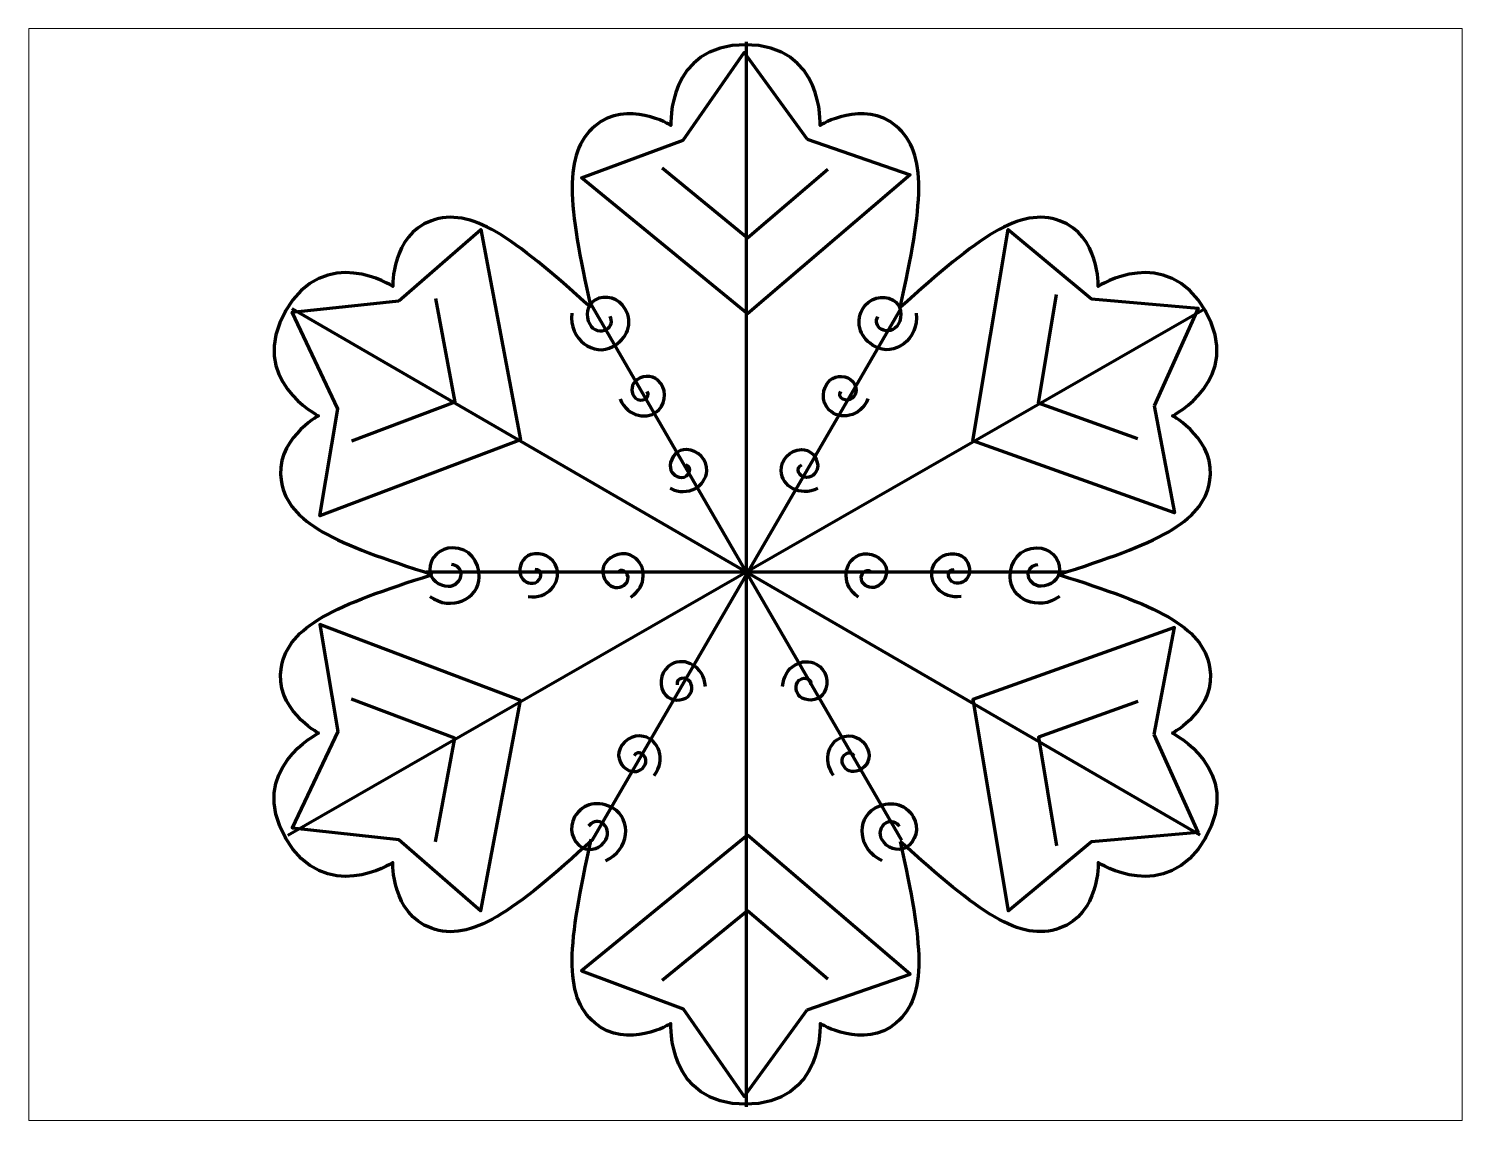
# Paper-space layout 'Layout1' of a CAD drawing. Header units: inches. Extents: x 1.05 to 9.45, y 0.8 to 7.2.
# The model-space entities are those that its viewports show. They can reach past a viewport. Long polylines and large blocks are cut down to what shows.
import ezdxf

# ---------------------------------------------------------------- set-up
doc = ezdxf.new("R2010")
doc.units = ezdxf.units.IN
doc.header["$MEASUREMENT"] = 0
doc.layers.add('Layer 1', color=7, linetype='Continuous')

# ---------------------------------------------------------------- blocks, each defined once
blk = doc.blocks.new('block 2')
at = {"layer": 'Layer 1', "color": 18, "lineweight": 100, "true_color": 0x000000}
for points in [[(115.803, -104.084), (117.385, -96.899), (117.747, -93.384), (115.529, -91.5), (113.284, -89.592), (110.25, -91.441), (110.25, -91.441), (110.25, -91.441), (110.56, -85.847), (105.027, -85.847), (105.027, -85.847), (105.129, -85.847), (105.129, -85.847), (99.595, -85.847), (99.906, -91.441), (99.906, -91.441), (99.906, -91.441), (96.872, -89.592), (94.626, -91.5), (92.408, -93.385), (92.77, -96.899), (94.353, -104.085)], [(115.803, -141.107), (117.385, -148.292), (117.747, -151.807), (115.529, -153.691), (113.284, -155.599), (110.25, -153.75), (110.25, -153.75), (110.25, -153.75), (110.56, -159.344), (105.027, -159.344), (105.027, -159.344), (105.129, -159.344), (105.129, -159.344), (99.595, -159.344), (99.906, -153.75), (99.906, -153.75), (99.906, -153.75), (96.872, -155.599), (94.626, -153.691), (92.392, -151.793), (92.776, -148.242), (94.387, -140.952)]]:
    blk.add_open_spline(points, degree=3, knots=[0, 0, 0, 0, 1, 1, 1, 2, 2, 2, 3, 3, 3, 4, 4, 4, 5, 5, 5, 6, 6, 6, 7, 7, 7, 7], dxfattribs=at)
blk = doc.blocks.new('block 3')
at = {"layer": 'Layer 1', "color": 18, "lineweight": 100, "true_color": 0x000000}
for points in [[(126.78, -122.596), (133.587, -120.449), (136.729, -119.015), (137.253, -116.196), (137.791, -113.299), (134.678, -111.587), (134.678, -111.587), (134.678, -111.587), (139.685, -109.074), (136.933, -104.273), (136.933, -104.273), (136.984, -104.362), (136.984, -104.362), (134.231, -99.561), (129.533, -102.613), (129.533, -102.613), (129.533, -102.613), (129.628, -99.061), (126.856, -98.062), (124.118, -97.075), (121.249, -99.137), (115.803, -104.084)], [(94.498, -140.976), (88.958, -146.017), (86.062, -148.125), (83.3, -147.129), (80.528, -146.13), (80.623, -142.579), (80.623, -142.579), (80.623, -142.579), (75.925, -145.63), (73.172, -140.83), (73.172, -140.83), (73.223, -140.918), (73.223, -140.918), (70.471, -136.118), (75.478, -133.604), (75.478, -133.604), (75.478, -133.604), (72.365, -131.892), (72.903, -128.995), (73.427, -126.176), (76.569, -124.742), (83.376, -122.595)]]:
    blk.add_open_spline(points, degree=3, knots=[0, 0, 0, 0, 1, 1, 1, 2, 2, 2, 3, 3, 3, 4, 4, 4, 5, 5, 5, 6, 6, 6, 7, 7, 7, 7], dxfattribs=at)
blk = doc.blocks.new('block 4')
at = {"layer": 'Layer 1', "color": 18, "lineweight": 100, "true_color": 0x000000}
for points in [[(94.354, -104.084), (88.907, -99.138), (86.038, -97.075), (83.3, -98.062), (80.528, -99.061), (80.623, -102.613), (80.623, -102.613), (80.623, -102.613), (75.925, -99.561), (73.172, -104.362), (73.172, -104.362), (73.223, -104.273), (73.223, -104.273), (70.471, -109.074), (75.478, -111.587), (75.478, -111.587), (75.478, -111.587), (72.365, -113.299), (72.903, -116.196), (73.427, -119.015), (76.569, -120.449), (83.376, -122.596)], [(126.779, -122.595), (133.586, -124.742), (136.729, -126.176), (137.253, -128.995), (137.791, -131.892), (134.678, -133.604), (134.678, -133.604), (134.678, -133.604), (139.685, -136.118), (136.933, -140.918), (136.933, -140.918), (136.984, -140.83), (136.984, -140.83), (134.231, -145.63), (129.533, -142.579), (129.533, -142.579), (129.533, -142.579), (129.628, -146.13), (126.856, -147.129), (124.118, -148.116), (121.249, -146.054), (115.803, -141.107)]]:
    blk.add_open_spline(points, degree=3, knots=[0, 0, 0, 0, 1, 1, 1, 2, 2, 2, 3, 3, 3, 4, 4, 4, 5, 5, 5, 6, 6, 6, 7, 7, 7, 7], dxfattribs=at)
blk = doc.blocks.new('block 6')
at = {"layer": 'Layer 1', "color": 18, "lineweight": 100, "true_color": 0x000000}
for points in [[(109.36, -92.393), (116.495, -94.872), (105.21, -104.505), (93.709, -95.088), (100.767, -92.469), (104.994, -86.383), (109.36, -92.393)], [(110.777, -94.511), (105.21, -99.263), (99.291, -94.416)]]:
    blk.add_lwpolyline(points, dxfattribs=at)
blk = doc.blocks.new('block 7')
at = {"layer": 'Layer 1', "color": 18, "lineweight": 100, "true_color": 0x000000}
for points in [[(109.36, -152.787), (116.495, -150.308), (105.21, -140.675), (93.709, -150.092), (100.767, -152.711), (104.994, -158.797), (109.36, -152.787)], [(110.777, -150.669), (105.21, -145.918), (99.291, -150.764)]]:
    blk.add_lwpolyline(points, dxfattribs=at)
blk = doc.blocks.new('block 5')
at = {"layer": 'Layer 1'}
for name in ['block 6', 'block 7']:
    blk.add_blockref(name, (0, 0), dxfattribs=at)
blk = doc.blocks.new('block 9')
at = {"layer": 'Layer 1', "color": 18, "lineweight": 100, "true_color": 0x000000}
for points in [[(133.409, -110.895), (134.812, -118.317), (120.839, -113.328), (123.278, -98.665), (129.064, -103.482), (136.447, -104.116), (133.409, -110.895)], [(132.277, -113.178), (125.385, -110.717), (126.64, -103.171)]]:
    blk.add_lwpolyline(points, dxfattribs=at)
blk = doc.blocks.new('block 10')
at = {"layer": 'Layer 1', "color": 18, "lineweight": 100, "true_color": 0x000000}
for points in [[(81.036, -140.971), (86.739, -145.924), (89.473, -131.34), (75.579, -126.056), (76.823, -133.482), (73.65, -140.178), (81.036, -140.971)], [(83.578, -141.145), (84.927, -133.951), (77.776, -131.232)]]:
    blk.add_lwpolyline(points, dxfattribs=at)
blk = doc.blocks.new('block 8')
at = {"layer": 'Layer 1'}
for name in ['block 9', 'block 10']:
    blk.add_blockref(name, (0, 0), dxfattribs=at)
blk = doc.blocks.new('block 12')
at = {"layer": 'Layer 1', "color": 18, "lineweight": 100, "true_color": 0x000000}
for points in [[(133.409, -133.693), (134.812, -126.271), (120.839, -131.261), (123.278, -145.924), (129.064, -141.107), (136.447, -140.472), (133.409, -133.693)], [(132.277, -131.41), (125.385, -133.871), (126.64, -141.418)]]:
    blk.add_lwpolyline(points, dxfattribs=at)
blk = doc.blocks.new('block 13')
at = {"layer": 'Layer 1', "color": 18, "lineweight": 100, "true_color": 0x000000}
for points in [[(81.036, -103.618), (86.739, -98.665), (89.473, -113.248), (75.579, -118.532), (76.823, -111.107), (73.65, -104.411), (81.036, -103.618)], [(83.578, -103.444), (84.927, -110.638), (77.776, -113.357)]]:
    blk.add_lwpolyline(points, dxfattribs=at)
blk = doc.blocks.new('block 11')
at = {"layer": 'Layer 1'}
for name in ['block 13', 'block 12']:
    blk.add_blockref(name, (0, 0), dxfattribs=at)
blk = doc.blocks.new('block 15')
at = {"layer": 'Layer 1', "color": 18, "lineweight": 100, "true_color": 0x000000}
for points, knots in [([(112.915, -124.165), (111.766, -123.406), (111.825, -121.923), (112.722, -121.369), (113.395, -120.954), (114.282, -121.17), (114.703, -121.852), (115.02, -122.364), (114.795, -123.076), (114.291, -123.387), (113.912, -123.621), (113.413, -123.5), (113.176, -123.116), (112.902, -122.671), (113.433, -122.049), (113.785, -122.419)], [0, 0, 0, 0, 1, 1, 1, 2, 2, 2, 3, 3, 3, 4, 4, 4, 5, 5, 5, 5]), ([(120.033, -124.131), (118.668, -124.317), (117.735, -123.163), (118.045, -122.155), (118.277, -121.399), (119.087, -120.978), (119.853, -121.213), (120.428, -121.39), (120.729, -122.073), (120.555, -122.64), (120.424, -123.065), (119.969, -123.302), (119.537, -123.17), (119.038, -123.016), (119.028, -122.198), (119.537, -122.244)], [0, 0, 0, 0, 1, 1, 1, 2, 2, 2, 3, 3, 3, 4, 4, 4, 5, 5, 5, 5]), ([(126.844, -124.111), (125.389, -125.217), (123.426, -124.272), (123.426, -122.777), (123.426, -121.656), (124.101, -120.748), (125.268, -120.748), (126.143, -120.748), (126.852, -121.429), (126.852, -122.27), (126.852, -122.901), (126.227, -123.412), (125.571, -123.412), (125.079, -123.412), (124.68, -123.028), (124.68, -122.555), (124.68, -122.201), (124.979, -121.913), (125.348, -121.913)], [0, 0, 0, 0, 1, 1, 1, 2, 2, 2, 3, 3, 3, 4, 4, 4, 5, 5, 5, 6, 6, 6, 6])]:
    blk.add_open_spline(points, degree=3, knots=knots, dxfattribs=at)
blk = doc.blocks.new('block 16')
at = {"layer": 'Layer 1', "color": 18, "lineweight": 100, "true_color": 0x000000}
for points, knots in [([(83.197, -124.111), (84.652, -125.217), (86.615, -124.272), (86.615, -122.777), (86.615, -121.656), (85.94, -120.748), (84.773, -120.748), (83.898, -120.748), (83.189, -121.429), (83.189, -122.27), (83.189, -122.901), (83.814, -123.412), (84.47, -123.412), (84.962, -123.412), (85.361, -123.028), (85.361, -122.555), (85.361, -122.201), (85.062, -121.913), (84.693, -121.913)], [0, 0, 0, 0, 1, 1, 1, 2, 2, 2, 3, 3, 3, 4, 4, 4, 5, 5, 5, 6, 6, 6, 6]), ([(90.008, -124.131), (91.373, -124.317), (92.306, -123.163), (91.996, -122.155), (91.764, -121.399), (90.954, -120.978), (90.188, -121.213), (89.613, -121.39), (89.312, -122.073), (89.486, -122.64), (89.617, -123.065), (90.072, -123.302), (90.504, -123.17), (91.003, -123.016), (91.013, -122.198), (90.504, -122.244)], [0, 0, 0, 0, 1, 1, 1, 2, 2, 2, 3, 3, 3, 4, 4, 4, 5, 5, 5, 5]), ([(97.126, -124.165), (98.275, -123.406), (98.216, -121.923), (97.319, -121.369), (96.646, -120.954), (95.759, -121.17), (95.338, -121.852), (95.021, -122.364), (95.246, -123.076), (95.75, -123.387), (96.129, -123.621), (96.628, -123.5), (96.865, -123.116), (97.139, -122.671), (96.608, -122.049), (96.255, -122.419)], [0, 0, 0, 0, 1, 1, 1, 2, 2, 2, 3, 3, 3, 4, 4, 4, 5, 5, 5, 5])]:
    blk.add_open_spline(points, degree=3, knots=knots, dxfattribs=at)
blk = doc.blocks.new('block 14')
at = {"layer": 'Layer 1'}
for name in ['block 16', 'block 15']:
    blk.add_blockref(name, (0, 0), dxfattribs=at)
blk = doc.blocks.new('block 18')
at = {"layer": 'Layer 1', "color": 18, "lineweight": 100, "true_color": 0x000000}
for points, knots in [([(107.647, -130.354), (107.741, -128.98), (109.06, -128.3), (109.984, -128.807), (110.677, -129.188), (110.927, -130.066), (110.541, -130.769), (110.252, -131.297), (109.522, -131.453), (109.002, -131.167), (108.612, -130.954), (108.472, -130.459), (108.689, -130.064), (108.94, -129.606), (109.743, -129.761), (109.595, -130.25)], [0, 0, 0, 0, 1, 1, 1, 2, 2, 2, 3, 3, 3, 4, 4, 4, 5, 5, 5, 5]), ([(111.187, -136.529), (110.351, -135.434), (110.895, -134.053), (111.925, -133.826), (112.697, -133.655), (113.463, -134.151), (113.637, -134.934), (113.767, -135.522), (113.32, -136.12), (112.741, -136.248), (112.307, -136.344), (111.876, -136.065), (111.779, -135.624), (111.666, -135.114), (112.372, -134.702), (112.583, -135.167)], [0, 0, 0, 0, 1, 1, 1, 2, 2, 2, 3, 3, 3, 4, 4, 4, 5, 5, 5, 5]), ([(114.563, -142.445), (112.883, -141.725), (112.737, -139.551), (114.037, -138.814), (115.013, -138.261), (116.136, -138.4), (116.712, -139.415), (117.143, -140.177), (116.9, -141.13), (116.168, -141.545), (115.62, -141.855), (114.867, -141.564), (114.543, -140.993), (114.3, -140.565), (114.437, -140.028), (114.849, -139.795), (115.157, -139.62), (115.555, -139.739), (115.737, -140.06)], [0, 0, 0, 0, 1, 1, 1, 2, 2, 2, 3, 3, 3, 4, 4, 4, 5, 5, 5, 6, 6, 6, 6])]:
    blk.add_open_spline(points, degree=3, knots=knots, dxfattribs=at)
blk = doc.blocks.new('block 19')
at = {"layer": 'Layer 1', "color": 18, "lineweight": 100, "true_color": 0x000000}
for points, knots in [([(93.04, -104.473), (92.795, -106.285), (94.585, -107.527), (95.885, -106.79), (96.861, -106.237), (97.318, -105.201), (96.743, -104.186), (96.311, -103.425), (95.369, -103.144), (94.637, -103.558), (94.089, -103.869), (93.952, -104.665), (94.276, -105.236), (94.518, -105.664), (95.049, -105.823), (95.46, -105.589), (95.769, -105.414), (95.871, -105.012), (95.689, -104.691)], [0, 0, 0, 0, 1, 1, 1, 2, 2, 2, 3, 3, 3, 4, 4, 4, 5, 5, 5, 6, 6, 6, 6]), ([(96.381, -110.409), (96.892, -111.689), (98.356, -111.931), (99.08, -111.164), (99.623, -110.59), (99.591, -109.677), (99.008, -109.126), (98.571, -108.713), (97.828, -108.788), (97.421, -109.219), (97.116, -109.543), (97.134, -110.056), (97.462, -110.366), (97.841, -110.725), (98.558, -110.33), (98.267, -109.91)], [0, 0, 0, 0, 1, 1, 1, 2, 2, 2, 3, 3, 3, 4, 4, 4, 5, 5, 5, 5]), ([(99.861, -116.618), (101.088, -117.243), (102.349, -116.461), (102.389, -115.407), (102.419, -114.617), (101.793, -113.952), (100.992, -113.922), (100.39, -113.899), (99.882, -114.445), (99.859, -115.038), (99.843, -115.482), (100.194, -115.856), (100.645, -115.873), (101.167, -115.893), (101.447, -115.124), (100.951, -115)], [0, 0, 0, 0, 1, 1, 1, 2, 2, 2, 3, 3, 3, 4, 4, 4, 5, 5, 5, 5])]:
    blk.add_open_spline(points, degree=3, knots=knots, dxfattribs=at)
blk = doc.blocks.new('block 17')
at = {"layer": 'Layer 1'}
for name in ['block 19', 'block 18']:
    blk.add_blockref(name, (0, 0), dxfattribs=at)
blk = doc.blocks.new('block 21')
at = {"layer": 'Layer 1', "color": 18, "lineweight": 100, "true_color": 0x000000}
for points, knots in [([(102.295, -130.354), (102.201, -128.98), (100.883, -128.3), (99.958, -128.807), (99.265, -129.188), (99.016, -130.066), (99.401, -130.769), (99.691, -131.297), (100.42, -131.453), (100.94, -131.167), (101.33, -130.954), (101.471, -130.459), (101.254, -130.064), (101.002, -129.606), (100.199, -129.761), (100.347, -130.25)], [0, 0, 0, 0, 1, 1, 1, 2, 2, 2, 3, 3, 3, 4, 4, 4, 5, 5, 5, 5]), ([(98.756, -136.529), (99.591, -135.434), (99.047, -134.053), (98.017, -133.826), (97.245, -133.655), (96.479, -134.151), (96.306, -134.934), (96.176, -135.522), (96.622, -136.12), (97.201, -136.248), (97.635, -136.344), (98.066, -136.065), (98.164, -135.624), (98.277, -135.114), (97.57, -134.702), (97.359, -135.167)], [0, 0, 0, 0, 1, 1, 1, 2, 2, 2, 3, 3, 3, 4, 4, 4, 5, 5, 5, 5]), ([(95.379, -142.445), (97.06, -141.725), (97.205, -139.551), (95.905, -138.814), (94.93, -138.261), (93.806, -138.4), (93.231, -139.415), (92.799, -140.177), (93.042, -141.13), (93.774, -141.545), (94.322, -141.855), (95.075, -141.564), (95.399, -140.993), (95.642, -140.565), (95.505, -140.028), (95.094, -139.795), (94.785, -139.62), (94.387, -139.739), (94.205, -140.06)], [0, 0, 0, 0, 1, 1, 1, 2, 2, 2, 3, 3, 3, 4, 4, 4, 5, 5, 5, 6, 6, 6, 6])]:
    blk.add_open_spline(points, degree=3, knots=knots, dxfattribs=at)
blk = doc.blocks.new('block 22')
at = {"layer": 'Layer 1', "color": 18, "lineweight": 100, "true_color": 0x000000}
for points, knots in [([(116.902, -104.473), (117.148, -106.285), (115.357, -107.527), (114.057, -106.79), (113.082, -106.237), (112.624, -105.201), (113.199, -104.186), (113.631, -103.425), (114.574, -103.144), (115.305, -103.558), (115.854, -103.869), (115.99, -104.665), (115.667, -105.236), (115.424, -105.664), (114.893, -105.823), (114.482, -105.589), (114.173, -105.414), (114.071, -105.012), (114.253, -104.691)], [0, 0, 0, 0, 1, 1, 1, 2, 2, 2, 3, 3, 3, 4, 4, 4, 5, 5, 5, 6, 6, 6, 6]), ([(113.561, -110.409), (113.05, -111.689), (111.586, -111.931), (110.862, -111.164), (110.319, -110.59), (110.351, -109.677), (110.934, -109.126), (111.371, -108.713), (112.114, -108.788), (112.521, -109.219), (112.827, -109.543), (112.809, -110.056), (112.481, -110.366), (112.101, -110.725), (111.384, -110.33), (111.675, -109.91)], [0, 0, 0, 0, 1, 1, 1, 2, 2, 2, 3, 3, 3, 4, 4, 4, 5, 5, 5, 5]), ([(110.081, -116.618), (108.854, -117.243), (107.593, -116.461), (107.553, -115.407), (107.524, -114.617), (108.149, -113.952), (108.951, -113.922), (109.552, -113.899), (110.061, -114.445), (110.083, -115.038), (110.1, -115.482), (109.748, -115.856), (109.297, -115.873), (108.775, -115.893), (108.496, -115.124), (108.991, -115)], [0, 0, 0, 0, 1, 1, 1, 2, 2, 2, 3, 3, 3, 4, 4, 4, 5, 5, 5, 5])]:
    blk.add_open_spline(points, degree=3, knots=knots, dxfattribs=at)
blk = doc.blocks.new('block 20')
at = {"layer": 'Layer 1'}
for name in ['block 22', 'block 21']:
    blk.add_blockref(name, (0, 0), dxfattribs=at)

msp = doc.modelspace()

# ---------------------------------------------------------------- linework, layer by layer
at = {"layer": 'Layer 1', "color": 18, "lineweight": 100, "true_color": 0x000000}
for points in [[(105.127, -85.653), (105.127, -159.528)], [(73.351, -140.671), (136.904, -104.16)], [(136.606, -140.671), (73.648, -104.161)], [(115.921, -141.037), (94.262, -103.671)], [(94.48, -141.006), (115.869, -104.122)], [(82.936, -122.416), (127.347, -122.416)]]:
    msp.add_lwpolyline(points, dxfattribs=at)

# ---------------------------------------------------------------- block references
at = {"layer": 'Layer 1'}
for name in ['block 2', 'block 5', 'block 3', 'block 4', 'block 8', 'block 11', 'block 17', 'block 20', 'block 14']:
    msp.add_blockref(name, (0, 0), dxfattribs=at)

psp = doc.layouts.get("Layout1")

# ---------------------------------------------------------------- viewports
at = {"layer": '0', "view_target_point": (105.0008, -148.5)}
psp.add_viewport(center=(5.25, 4), size=(8.4, 6.4), view_center_point=(0.0771, 25.9044), view_height=75.72045, dxfattribs=at)

doc.saveas('drawing.dxf')
